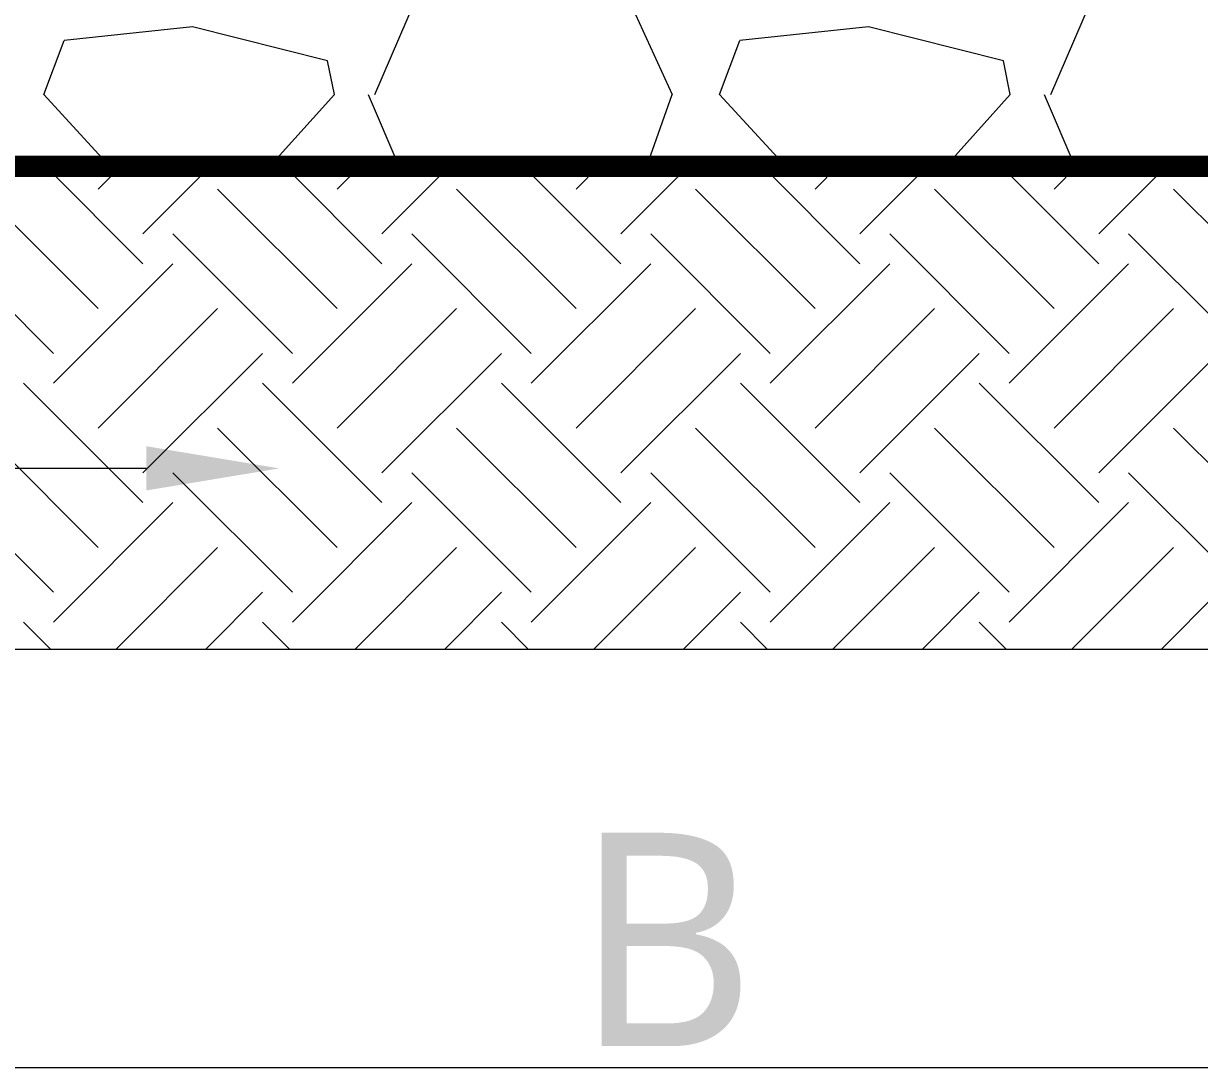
# Model space of a CAD drawing. Header units: millimetres. Extents: x 4229 to 8429, y -1187 to 1783.
# Drawn here: x 6256.3 to 6366.5, y 122.2 to 220 of the extents above; entities that cross this region are included whole.
import ezdxf

# ---------------------------------------------------------------- set-up
doc = ezdxf.new("R2010")
doc.units = ezdxf.units.MM
doc.styles.add('微軟正黑體-20', font='Microsoft JhengHei.ttf', dxfattribs={"height": 20})

msp = doc.modelspace()

# ---------------------------------------------------------------- linework, layer by layer
at = {"linetype": 'Continuous', "lineweight": 5}
for p, q in [((6289.21, 213.36), (6293.01, 222.23)), ((6313.27, 221.6), (6317.07, 213.36)), ((6352.54, 213.36), (6356.34, 222.23)), ((6272.11, 219.7), (6260.08, 218.43)), ((6284.77, 216.53), (6272.11, 219.7)), ((6335.44, 219.7), (6323.4, 218.43)), ((6348.1, 216.53), (6335.44, 219.7)), ((6258.18, 213.36), (6260.08, 218.43)), ((6321.5, 213.36), (6323.4, 218.43)), ((6285.41, 213.36), (6284.77, 216.53)), ((6348.74, 213.36), (6348.1, 216.53)), ((6264.34, 206.64), (6258.18, 213.36)), ((6285.41, 213.36), (6279.71, 207.03)), ((6288.57, 213.36), (6291.46, 206.64)), ((6314.67, 206.64), (6317.07, 213.36)), ((6327.67, 206.64), (6321.5, 213.36)), ((6348.74, 213.36), (6343.04, 207.03)), ((6351.9, 213.36), (6354.79, 206.64)), ((6267.47, 197.5), (6258.33, 206.64)), ((6263.28, 204.49), (6265.42, 206.64)), ((6267.47, 200.3), (6273.81, 206.64)), ((6279.71, 207.03), (6275.14, 206.64)), ((6289.86, 197.5), (6280.72, 206.64)), ((6285.67, 204.49), (6287.81, 206.64)), ((6289.86, 200.3), (6296.2, 206.64)), ((6312.25, 197.5), (6303.11, 206.64)), ((6308.06, 204.49), (6310.2, 206.64)), ((6312.25, 200.3), (6318.59, 206.64)), ((6334.64, 197.5), (6325.51, 206.64)), ((6330.45, 204.49), (6332.59, 206.64)), ((6334.64, 200.3), (6340.98, 206.64)), ((6343.04, 207.03), (6338.47, 206.64)), ((6357.03, 197.5), (6347.9, 206.64)), ((6352.84, 204.49), (6354.98, 206.64)), ((6357.03, 200.3), (6363.37, 206.64)), ((6263.28, 193.3), (6252.08, 204.49)), ((6285.67, 193.3), (6274.47, 204.49)), ((6308.06, 193.3), (6296.86, 204.49)), ((6330.45, 193.3), (6319.25, 204.49)), ((6352.84, 193.3), (6341.64, 204.49)), ((6375.23, 193.3), (6364.03, 204.49)), ((6259.08, 189.1), (6247.88, 200.3)), ((6281.47, 189.1), (6270.27, 200.3)), ((6303.86, 189.1), (6292.66, 200.3)), ((6326.25, 189.1), (6315.05, 200.3)), ((6348.64, 189.1), (6337.44, 200.3)), ((6371.03, 189.1), (6359.83, 200.3)), ((6259.08, 186.3), (6270.27, 197.5)), ((6281.47, 186.3), (6292.66, 197.5)), ((6303.86, 186.3), (6315.05, 197.5)), ((6326.25, 186.3), (6337.44, 197.5)), ((6348.64, 186.3), (6359.83, 197.5)), ((6263.28, 182.1), (6274.47, 193.3)), ((6285.67, 182.1), (6296.86, 193.3)), ((6308.06, 182.1), (6319.25, 193.3)), ((6330.45, 182.1), (6341.64, 193.3)), ((6352.84, 182.1), (6364.03, 193.3)), ((6267.47, 177.9), (6278.67, 189.1)), ((6289.86, 177.9), (6301.06, 189.1)), ((6312.25, 177.9), (6323.45, 189.1)), ((6334.64, 177.9), (6345.84, 189.1)), ((6357.03, 177.9), (6368.23, 189.1)), ((6267.47, 175.11), (6256.28, 186.3)), ((6289.86, 175.11), (6278.67, 186.3)), ((6312.25, 175.11), (6301.06, 186.3)), ((6334.64, 175.11), (6323.45, 186.3)), ((6357.03, 175.11), (6345.84, 186.3)), ((6263.28, 170.91), (6252.08, 182.1)), ((6285.67, 170.91), (6274.47, 182.1)), ((6308.06, 170.91), (6296.86, 182.1)), ((6330.45, 170.91), (6319.25, 182.1)), ((6352.84, 170.91), (6341.64, 182.1)), ((6375.23, 170.91), (6364.03, 182.1)), ((6259.08, 166.71), (6247.88, 177.9)), ((6281.47, 166.71), (6270.27, 177.9)), ((6303.86, 166.71), (6292.66, 177.9)), ((6326.25, 166.71), (6315.05, 177.9)), ((6348.64, 166.71), (6337.44, 177.9)), ((6371.03, 166.71), (6359.83, 177.9)), ((6259.08, 163.91), (6270.27, 175.11)), ((6281.47, 163.91), (6292.66, 175.11)), ((6303.86, 163.91), (6315.05, 175.11)), ((6326.25, 163.91), (6337.44, 175.11)), ((6348.64, 163.91), (6359.83, 175.11)), ((6264.92, 161.36), (6274.47, 170.91)), ((6287.31, 161.36), (6296.86, 170.91)), ((6309.7, 161.36), (6319.25, 170.91)), ((6332.09, 161.36), (6341.64, 170.91)), ((6354.49, 161.36), (6364.03, 170.91)), ((6273.32, 161.36), (6278.67, 166.71)), ((6295.71, 161.36), (6301.06, 166.71)), ((6318.1, 161.36), (6323.45, 166.71)), ((6340.49, 161.36), (6345.84, 166.71)), ((6362.88, 161.36), (6368.23, 166.71)), ((6258.83, 161.36), (6256.28, 163.91)), ((6281.22, 161.36), (6278.67, 163.91)), ((6303.61, 161.36), (6301.06, 163.91)), ((6326, 161.36), (6323.45, 163.91)), ((6348.39, 161.36), (6345.84, 163.91))]:
    msp.add_line(p, q, dxfattribs=at)
at = {"lineweight": 5}
for p, q in [((6316.65, 206.64), (6168.88, 206.64)), ((6168.88, 206.64), (6464.42, 206.64)), ((6464.42, 206.64), (6316.65, 206.64)), ((6317.43, 206.64), (6537.73, 206.64)), ((6267.78, 178.32), (6069.97, 178.32)), ((6464.42, 161.36), (6168.88, 161.36)), ((6181.35, 122.17), (6451.95, 122.17))]:
    msp.add_line(p, q, dxfattribs=at)
at = {"lineweight": 5, "const_width": 2}
msp.add_lwpolyline([(6464.42, 206.64), (6491.49, 343.71), (6141.81, 343.71), (6168.88, 206.64)], close=True, dxfattribs=at)
at = {"lineweight": 5}
msp.add_solid([(6267.78, 180.4), (6280.25, 178.32), (6267.78, 176.25)], dxfattribs=at)

# ---------------------------------------------------------------- texts
at = {"lineweight": 5, "style": '微軟正黑體-20'}
msp.add_text('B', height=20, dxfattribs=at).set_placement((6307.93, 124.17))

doc.saveas('drawing.dxf')
